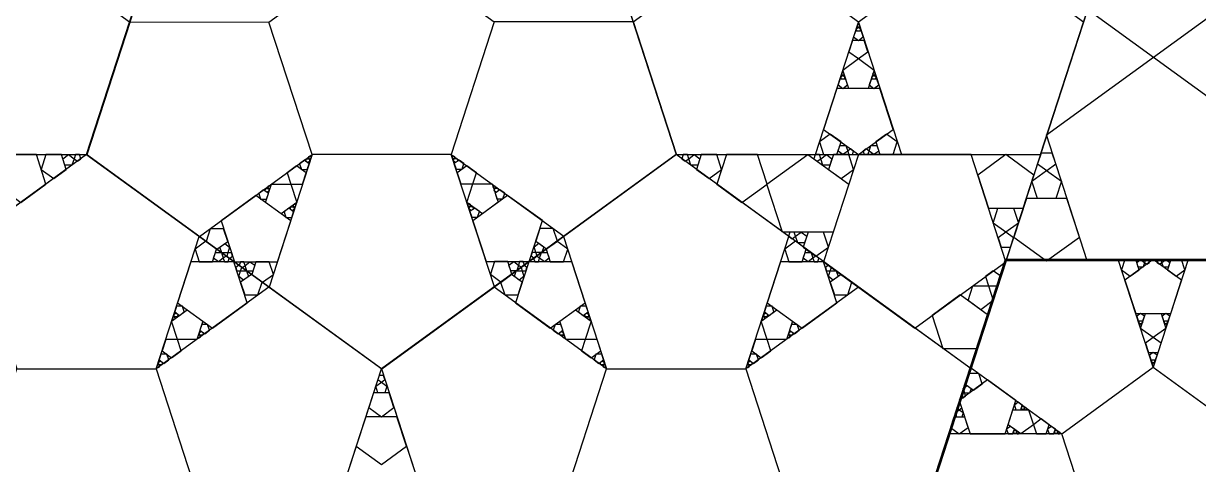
# Model space of a CAD drawing. Header units: inches. Extents: x -578 to 126, y -85 to 118.
# Drawn here: x -303.54 to -282.41, y 31.17 to 39.09 of the extents above; entities that cross this region are included whole.
import ezdxf

# ---------------------------------------------------------------- set-up
doc = ezdxf.new("R2010")
doc.units = ezdxf.units.IN
doc.header["$MEASUREMENT"] = 0
doc.layers.add('drawing', color=7, linetype='Continuous')

msp = doc.modelspace()

# ---------------------------------------------------------------- linework, layer by layer
for points in [[(-293.827, 42.965), (-291.803, 36.735), (-297.103, 32.884), (-302.403, 36.735), (-300.378, 42.965)], [(-297.101, 40.587), (-295.075, 39.118), (-295.846, 36.737), (-298.348, 36.735), (-299.124, 39.114)], [(-301.152, 32.884), (-300.378, 30.504), (-302.403, 29.033), (-304.427, 30.504), (-303.654, 32.884)], [(-293.054, 32.884), (-290.552, 32.884), (-289.778, 30.504), (-291.803, 29.033), (-293.827, 30.504)], [(-281.581, 31.719), (-282.21, 29.784), (-284.244, 29.784), (-284.873, 31.719), (-283.227, 32.914)]]:
    msp.add_lwpolyline(points, close=True)
at = {"layer": 'drawing'}
for points in [[(-297.103, 53.047), (-310.979, 42.965), (-305.679, 26.653), (-288.527, 26.653), (-283.227, 42.965)], [(-297.098, 53.061), (-310.974, 42.98), (-305.674, 26.668), (-288.523, 26.668), (-283.222, 42.98)], [(-300.378, 42.965), (-305.679, 46.816), (-310.979, 42.965), (-308.954, 36.735), (-302.403, 36.735)], [(-300.378, 42.965), (-305.679, 46.816), (-310.979, 42.965), (-308.954, 36.735), (-302.403, 36.735)], [(-291.803, 36.735), (-285.252, 36.735), (-283.227, 42.965), (-288.527, 46.816), (-293.827, 42.965)], [(-291.803, 36.735), (-285.252, 36.735), (-283.227, 42.965), (-288.527, 46.816), (-293.827, 42.965)], [(-300.379, 42.963), (-302.397, 36.73), (-297.093, 32.885), (-291.797, 36.742), (-293.828, 42.97)], [(-305.679, 39.115), (-304.905, 36.735), (-302.403, 36.735), (-301.63, 39.115), (-303.654, 40.585)], [(-290.552, 40.585), (-292.576, 39.115), (-291.803, 36.735), (-289.3, 36.735), (-288.527, 39.115)], [(-288.527, 39.115), (-287.754, 36.735), (-285.252, 36.735), (-284.478, 39.115), (-286.503, 40.585)], [(-284.404, 39.345), (-283.222, 38.487), (-282.041, 39.345), (-282.492, 40.734), (-283.952, 40.734)], [(-299.124, 39.114), (-301.626, 39.111), (-302.397, 36.73), (-300.371, 35.262), (-298.348, 36.735)], [(-295.846, 36.737), (-293.82, 35.269), (-291.797, 36.742), (-292.573, 39.121), (-295.075, 39.118)], [(-288.613, 38.849), (-288.527, 38.787), (-288.441, 38.849), (-288.474, 38.951), (-288.58, 38.951)], [(-288.566, 38.996), (-288.527, 39.024), (-288.488, 38.996), (-288.503, 38.951), (-288.551, 38.951)], [(-288.551, 39.042), (-288.527, 39.024), (-288.503, 39.042), (-288.512, 39.069), (-288.542, 39.069)], [(-288.699, 38.584), (-288.527, 38.459), (-288.355, 38.584), (-288.421, 38.787), (-288.634, 38.787)], [(-288.808, 38.255), (-288.527, 38.459), (-288.246, 38.255), (-288.354, 37.925), (-288.701, 37.925)], [(-285.148, 37.088), (-283.222, 38.487), (-281.297, 37.088), (-282.032, 34.824), (-284.413, 34.824)], [(-288.893, 37.987), (-288.807, 37.925), (-288.721, 37.987), (-288.754, 38.088), (-288.861, 38.088)], [(-288.846, 38.134), (-288.807, 38.162), (-288.769, 38.134), (-288.783, 38.088), (-288.831, 38.088)], [(-288.831, 38.179), (-288.807, 38.162), (-288.784, 38.179), (-288.793, 38.207), (-288.822, 38.207)], [(-288.333, 37.987), (-288.247, 37.925), (-288.161, 37.987), (-288.194, 38.088), (-288.3, 38.088)], [(-288.286, 38.134), (-288.247, 38.162), (-288.208, 38.134), (-288.223, 38.088), (-288.271, 38.088)], [(-288.271, 38.179), (-288.247, 38.162), (-288.223, 38.179), (-288.232, 38.207), (-288.262, 38.207)], [(-289.153, 37.189), (-288.527, 36.735), (-287.902, 37.189), (-288.141, 37.925), (-288.914, 37.925)], [(-289.033, 37.102), (-289.227, 36.962), (-289.153, 36.735), (-288.914, 36.735), (-288.84, 36.962)], [(-287.902, 36.735), (-287.828, 36.962), (-288.021, 37.102), (-288.214, 36.962), (-288.141, 36.735)], [(-288.753, 36.899), (-288.72, 36.797), (-288.807, 36.734), (-288.893, 36.797), (-288.86, 36.899)], [(-288.667, 36.836), (-288.72, 36.797), (-288.699, 36.735), (-288.634, 36.735), (-288.613, 36.797)], [(-288.355, 36.735), (-288.334, 36.797), (-288.388, 36.836), (-288.441, 36.797), (-288.421, 36.735)], [(-288.248, 36.734), (-288.334, 36.797), (-288.301, 36.899), (-288.194, 36.899), (-288.161, 36.797)], [(-285.305, 36.57), (-285.142, 36.452), (-284.98, 36.57), (-285.042, 36.761), (-285.243, 36.761)], [(-302.403, 36.735), (-307.703, 32.884), (-305.679, 26.653), (-299.127, 26.653), (-297.103, 32.884)], [(-302.403, 36.735), (-307.703, 32.884), (-305.679, 26.653), (-299.127, 26.653), (-297.103, 32.884)], [(-301.152, 32.884), (-300.378, 35.264), (-302.403, 36.735), (-304.427, 35.264), (-303.654, 32.884)], [(-303.863, 36.735), (-304.035, 36.204), (-303.584, 35.876), (-303.133, 36.204), (-303.305, 36.735)], [(-303.133, 36.735), (-303.219, 36.47), (-302.993, 36.306), (-302.768, 36.47), (-302.854, 36.735)], [(-302.729, 36.735), (-302.628, 36.662), (-302.666, 36.543), (-302.792, 36.543), (-302.83, 36.662)], [(-302.604, 36.735), (-302.628, 36.662), (-302.566, 36.616), (-302.503, 36.662), (-302.527, 36.735)], [(-298.348, 36.735), (-299.119, 34.354), (-297.093, 32.885), (-295.07, 34.358), (-295.846, 36.737)], [(-298.573, 36.571), (-298.54, 36.469), (-298.434, 36.469), (-298.401, 36.571), (-298.487, 36.633)], [(-298.449, 36.662), (-298.401, 36.662), (-298.386, 36.616), (-298.425, 36.588), (-298.464, 36.616)], [(-298.41, 36.689), (-298.401, 36.662), (-298.372, 36.662), (-298.363, 36.69), (-298.386, 36.707)], [(-297.103, 32.884), (-295.078, 26.653), (-288.527, 26.653), (-286.503, 32.884), (-291.803, 36.735)], [(-297.103, 32.884), (-295.078, 26.653), (-288.527, 26.653), (-286.503, 32.884), (-291.803, 36.735)], [(-295.822, 36.664), (-295.793, 36.664), (-295.784, 36.692), (-295.807, 36.709), (-295.831, 36.692)], [(-295.807, 36.619), (-295.793, 36.664), (-295.745, 36.664), (-295.73, 36.619), (-295.769, 36.591)], [(-295.759, 36.472), (-295.653, 36.472), (-295.62, 36.574), (-295.706, 36.636), (-295.792, 36.574)], [(-290.552, 32.884), (-289.778, 35.264), (-291.803, 36.735), (-293.827, 35.264), (-293.054, 32.884)], [(-291.64, 36.617), (-291.578, 36.662), (-291.602, 36.735), (-291.679, 36.735), (-291.702, 36.662)], [(-291.539, 36.543), (-291.578, 36.662), (-291.477, 36.735), (-291.375, 36.662), (-291.414, 36.543)], [(-291.212, 36.306), (-290.987, 36.47), (-291.073, 36.735), (-291.352, 36.735), (-291.438, 36.47)], [(-290.622, 35.877), (-290.17, 36.204), (-290.343, 36.735), (-290.901, 36.735), (-291.073, 36.204)], [(-289.89, 35.34), (-290.171, 36.204), (-289.435, 36.739), (-288.699, 36.204), (-288.98, 35.34)], [(-289.267, 36.616), (-289.205, 36.662), (-289.228, 36.735), (-289.305, 36.735), (-289.329, 36.662)], [(-289.166, 36.543), (-289.205, 36.662), (-289.103, 36.735), (-289.002, 36.662), (-289.041, 36.543)], [(-287.515, 33.619), (-285.877, 34.809), (-286.503, 36.735), (-288.527, 36.735), (-289.153, 34.809)], [(-287.515, 33.619), (-285.877, 34.809), (-286.503, 36.735), (-288.527, 36.735), (-289.153, 34.809)], [(-288.839, 36.306), (-288.613, 36.469), (-288.699, 36.735), (-288.978, 36.735), (-289.064, 36.469)], [(-285.371, 36.367), (-285.877, 36.735), (-286.383, 36.367), (-286.19, 35.772), (-285.564, 35.772)], [(-298.799, 36.406), (-298.733, 36.204), (-298.52, 36.204), (-298.454, 36.407), (-298.627, 36.532)], [(-295.673, 36.207), (-295.46, 36.207), (-295.394, 36.41), (-295.567, 36.535), (-295.739, 36.41)], [(-285.408, 36.259), (-285.143, 36.452), (-284.877, 36.259), (-284.979, 35.947), (-285.306, 35.947)], [(-299.182, 36.128), (-299.134, 36.128), (-299.119, 36.082), (-299.158, 36.054), (-299.196, 36.082)], [(-299.08, 36.204), (-298.733, 36.204), (-298.625, 35.874), (-298.906, 35.669), (-299.187, 35.873)], [(-299.143, 36.156), (-299.134, 36.128), (-299.105, 36.128), (-299.095, 36.156), (-299.119, 36.173)], [(-295.567, 35.877), (-295.46, 36.207), (-295.113, 36.208), (-295.005, 35.878), (-295.286, 35.673)], [(-295.088, 36.132), (-295.059, 36.132), (-295.05, 36.16), (-295.073, 36.177), (-295.097, 36.16)], [(-295.073, 36.087), (-295.059, 36.132), (-295.011, 36.132), (-294.996, 36.087), (-295.035, 36.059)], [(-299.985, 35.543), (-299.745, 34.808), (-298.972, 34.809), (-298.733, 35.544), (-299.359, 35.998)], [(-299.985, 35.543), (-299.745, 34.808), (-298.972, 34.809), (-298.733, 35.544), (-299.359, 35.998)], [(-299.306, 36.037), (-299.273, 35.936), (-299.167, 35.936), (-299.134, 36.037), (-299.22, 36.1)], [(-295.218, 34.813), (-294.445, 34.813), (-294.207, 35.549), (-294.833, 36.003), (-295.458, 35.548)], [(-295.218, 34.813), (-294.445, 34.813), (-294.207, 35.549), (-294.833, 36.003), (-295.458, 35.548)], [(-295.025, 35.94), (-294.919, 35.94), (-294.886, 36.042), (-294.972, 36.104), (-295.058, 36.041)], [(-285.733, 35.253), (-285.143, 34.824), (-284.552, 35.253), (-284.778, 35.947), (-285.507, 35.947)], [(-298.853, 35.708), (-298.82, 35.607), (-298.713, 35.607), (-298.68, 35.708), (-298.767, 35.771)], [(-298.728, 35.799), (-298.68, 35.799), (-298.665, 35.754), (-298.704, 35.725), (-298.743, 35.754)], [(-298.689, 35.827), (-298.68, 35.799), (-298.651, 35.799), (-298.642, 35.827), (-298.666, 35.844)], [(-295.541, 35.802), (-295.511, 35.802), (-295.502, 35.83), (-295.526, 35.848), (-295.55, 35.83)], [(-295.526, 35.757), (-295.511, 35.802), (-295.464, 35.803), (-295.449, 35.757), (-295.487, 35.729)], [(-295.478, 35.61), (-295.372, 35.61), (-295.339, 35.712), (-295.425, 35.774), (-295.511, 35.712)], [(-285.65, 35.505), (-285.877, 35.34), (-286.104, 35.505), (-286.018, 35.772), (-285.737, 35.772)], [(-299.939, 35.403), (-300.178, 35.402), (-300.251, 35.175), (-300.058, 35.035), (-299.865, 35.175)], [(-293.939, 35.182), (-294.013, 35.409), (-294.252, 35.409), (-294.326, 35.181), (-294.132, 35.041)], [(-289.72, 35.221), (-289.658, 35.267), (-289.682, 35.34), (-289.758, 35.34), (-289.782, 35.267)], [(-289.619, 35.148), (-289.658, 35.267), (-289.557, 35.34), (-289.455, 35.267), (-289.494, 35.148)], [(-289.292, 34.911), (-289.067, 35.074), (-289.153, 35.34), (-289.432, 35.34), (-289.518, 35.074)], [(-285.738, 35.238), (-285.877, 35.34), (-286.017, 35.238), (-285.963, 35.074), (-285.791, 35.074)], [(-300.259, 35.177), (-300.452, 35.037), (-300.378, 34.809), (-300.139, 34.809), (-300.066, 35.037)], [(-299.831, 35.074), (-299.864, 34.972), (-299.971, 34.971), (-300.005, 35.073), (-299.918, 35.137)], [(-294.219, 34.978), (-294.326, 34.977), (-294.359, 35.08), (-294.272, 35.143), (-294.185, 35.08)], [(-293.827, 34.809), (-293.753, 35.037), (-293.947, 35.177), (-294.14, 35.037), (-294.066, 34.809)], [(-289.659, 35.177), (-289.852, 35.037), (-289.778, 34.809), (-289.539, 34.809), (-289.466, 35.037)], [(-299.979, 34.974), (-299.946, 34.872), (-300.032, 34.809), (-300.119, 34.872), (-300.086, 34.974)], [(-299.892, 34.911), (-299.946, 34.872), (-299.925, 34.809), (-299.859, 34.809), (-299.839, 34.872)], [(-299.798, 34.972), (-299.864, 34.972), (-299.884, 34.909), (-299.831, 34.87), (-299.778, 34.909)], [(-294.305, 34.915), (-294.326, 34.977), (-294.392, 34.977), (-294.412, 34.915), (-294.359, 34.876)], [(-294.28, 34.809), (-294.26, 34.872), (-294.313, 34.911), (-294.367, 34.872), (-294.346, 34.809)], [(-294.173, 34.809), (-294.26, 34.872), (-294.227, 34.974), (-294.12, 34.974), (-294.087, 34.872)], [(-289.379, 34.974), (-289.345, 34.872), (-289.432, 34.809), (-289.519, 34.872), (-289.486, 34.974)], [(-289.292, 34.911), (-289.345, 34.872), (-289.325, 34.809), (-289.259, 34.809), (-289.239, 34.872)], [(-299.514, 34.074), (-299.753, 34.809), (-300.526, 34.809), (-300.765, 34.074), (-300.139, 33.619)], [(-299.514, 34.074), (-299.753, 34.809), (-300.526, 34.809), (-300.765, 34.074), (-300.139, 33.619)], [(-299.7, 34.645), (-299.634, 34.645), (-299.613, 34.708), (-299.667, 34.747), (-299.72, 34.708)], [(-299.667, 34.543), (-299.634, 34.645), (-299.526, 34.645), (-299.493, 34.543), (-299.58, 34.48)], [(-299.605, 34.707), (-299.552, 34.745), (-299.573, 34.808), (-299.638, 34.808), (-299.659, 34.745)], [(-299.519, 34.643), (-299.552, 34.745), (-299.465, 34.809), (-299.378, 34.746), (-299.412, 34.643)], [(-299.238, 34.441), (-299.045, 34.581), (-299.119, 34.808), (-299.358, 34.808), (-299.432, 34.581)], [(-295.07, 34.813), (-295.144, 34.585), (-294.95, 34.445), (-294.757, 34.586), (-294.831, 34.813)], [(-294.724, 34.814), (-294.637, 34.751), (-294.67, 34.649), (-294.778, 34.648), (-294.811, 34.75)], [(-294.679, 34.645), (-294.572, 34.645), (-294.539, 34.543), (-294.626, 34.48), (-294.712, 34.543)], [(-293.68, 34.809), (-294.453, 34.809), (-294.692, 34.074), (-294.066, 33.619), (-293.441, 34.074)], [(-293.68, 34.809), (-294.453, 34.809), (-294.692, 34.074), (-294.066, 33.619), (-293.441, 34.074)], [(-294.617, 34.813), (-294.637, 34.751), (-294.584, 34.712), (-294.531, 34.751), (-294.551, 34.813)], [(-294.592, 34.708), (-294.572, 34.645), (-294.506, 34.645), (-294.486, 34.708), (-294.539, 34.747)], [(-288.914, 34.074), (-289.153, 34.809), (-289.926, 34.809), (-290.165, 34.074), (-289.539, 33.619)], [(-288.914, 34.074), (-289.153, 34.809), (-289.926, 34.809), (-290.165, 34.074), (-289.539, 33.619)], [(-289.099, 34.645), (-289.034, 34.645), (-289.013, 34.708), (-289.067, 34.747), (-289.12, 34.708)], [(-289.067, 34.543), (-289.034, 34.645), (-288.926, 34.645), (-288.893, 34.543), (-288.98, 34.48)], [(-280.564, 34.849), (-285.89, 34.849), (-287.536, 29.784), (-283.227, 26.653), (-278.918, 29.784)], [(-287.51, 29.783), (-283.222, 26.668), (-278.935, 29.783), (-280.572, 34.824), (-285.872, 34.824)], [(-287.51, 29.783), (-283.222, 26.668), (-278.935, 29.783), (-280.572, 34.824), (-285.872, 34.824)], [(-283.227, 32.914), (-283.856, 34.849), (-285.89, 34.849), (-286.519, 32.914), (-284.873, 31.719)], [(-286.242, 34.544), (-286.189, 34.38), (-286.016, 34.38), (-285.963, 34.544), (-286.103, 34.645)], [(-283.736, 34.849), (-283.796, 34.664), (-283.639, 34.55), (-283.481, 34.664), (-283.541, 34.849)], [(-282.719, 34.48), (-283.227, 34.849), (-283.736, 34.48), (-283.541, 33.882), (-282.913, 33.882)], [(-283.454, 34.85), (-283.384, 34.798), (-283.411, 34.715), (-283.498, 34.715), (-283.525, 34.798)], [(-283.367, 34.849), (-283.384, 34.798), (-283.34, 34.767), (-283.297, 34.798), (-283.314, 34.849)], [(-281.581, 31.719), (-279.936, 32.914), (-280.564, 34.849), (-282.598, 34.849), (-283.227, 32.914)], [(-283.114, 34.767), (-283.071, 34.798), (-283.087, 34.849), (-283.141, 34.849), (-283.157, 34.798)], [(-283.044, 34.715), (-283.071, 34.798), (-283, 34.85), (-282.929, 34.798), (-282.956, 34.715)], [(-282.816, 34.55), (-282.659, 34.664), (-282.719, 34.849), (-282.913, 34.849), (-282.973, 34.664)], [(-299.56, 34.214), (-299.321, 34.214), (-299.247, 34.442), (-299.44, 34.582), (-299.633, 34.442)], [(-294.959, 34.442), (-294.885, 34.214), (-294.646, 34.214), (-294.572, 34.442), (-294.766, 34.582)], [(-288.959, 34.214), (-288.72, 34.214), (-288.647, 34.442), (-288.84, 34.582), (-289.033, 34.442)], [(-300.378, 30.504), (-297.876, 30.504), (-297.103, 32.884), (-299.127, 34.355), (-301.152, 32.884)], [(-293.054, 32.884), (-295.078, 34.355), (-297.103, 32.884), (-296.33, 30.504), (-293.827, 30.504)], [(-289.778, 30.504), (-287.276, 30.504), (-286.503, 32.884), (-288.527, 34.355), (-290.552, 32.884)], [(-286.47, 34.38), (-286.189, 34.38), (-286.102, 34.113), (-286.329, 33.948), (-286.557, 34.113)], [(-300.646, 33.91), (-300.679, 34.011), (-300.785, 34.011), (-300.818, 33.91), (-300.732, 33.847)], [(-293.42, 34.011), (-293.527, 34.011), (-293.56, 33.91), (-293.473, 33.847), (-293.387, 33.91)], [(-290.046, 33.91), (-290.079, 34.011), (-290.185, 34.011), (-290.218, 33.91), (-290.132, 33.847)], [(-287.202, 33.847), (-287.009, 33.252), (-286.383, 33.252), (-286.19, 33.847), (-286.696, 34.214)], [(-300.419, 33.414), (-300.766, 33.414), (-300.874, 33.745), (-300.593, 33.949), (-300.312, 33.745)], [(-300.809, 33.791), (-300.819, 33.819), (-300.848, 33.819), (-300.857, 33.791), (-300.833, 33.774)], [(-300.771, 33.819), (-300.819, 33.819), (-300.833, 33.865), (-300.795, 33.893), (-300.756, 33.865)], [(-293.332, 33.745), (-293.439, 33.414), (-293.787, 33.414), (-293.894, 33.745), (-293.613, 33.949)], [(-293.372, 33.865), (-293.387, 33.819), (-293.435, 33.819), (-293.45, 33.865), (-293.411, 33.893)], [(-293.358, 33.819), (-293.387, 33.819), (-293.396, 33.791), (-293.372, 33.774), (-293.349, 33.791)], [(-289.819, 33.414), (-290.166, 33.414), (-290.274, 33.745), (-289.993, 33.949), (-289.712, 33.745)], [(-290.209, 33.791), (-290.218, 33.819), (-290.248, 33.819), (-290.257, 33.791), (-290.233, 33.774)], [(-290.171, 33.819), (-290.218, 33.819), (-290.233, 33.865), (-290.194, 33.893), (-290.156, 33.865)], [(-283.385, 33.831), (-283.455, 33.882), (-283.525, 33.831), (-283.498, 33.749), (-283.412, 33.749)], [(-282.999, 33.613), (-283.227, 33.447), (-283.456, 33.613), (-283.368, 33.882), (-283.086, 33.882)], [(-282.929, 33.831), (-282.999, 33.882), (-283.069, 33.831), (-283.043, 33.749), (-282.956, 33.749)], [(-300.193, 33.581), (-300.226, 33.682), (-300.332, 33.682), (-300.365, 33.581), (-300.279, 33.518)], [(-293.874, 33.682), (-293.98, 33.682), (-294.013, 33.581), (-293.927, 33.518), (-293.841, 33.581)], [(-289.593, 33.581), (-289.626, 33.682), (-289.732, 33.682), (-289.765, 33.581), (-289.679, 33.518)], [(-283.423, 33.712), (-283.455, 33.689), (-283.486, 33.712), (-283.474, 33.749), (-283.435, 33.749)], [(-283.436, 33.675), (-283.455, 33.689), (-283.474, 33.675), (-283.467, 33.652), (-283.443, 33.652)], [(-282.968, 33.712), (-282.999, 33.689), (-283.031, 33.712), (-283.019, 33.749), (-282.98, 33.749)], [(-282.98, 33.675), (-282.999, 33.689), (-283.019, 33.675), (-283.011, 33.652), (-282.987, 33.652)], [(-300.701, 33.212), (-300.766, 33.414), (-300.979, 33.414), (-301.045, 33.212), (-300.873, 33.086)], [(-300.356, 33.462), (-300.365, 33.49), (-300.395, 33.49), (-300.404, 33.462), (-300.38, 33.445)], [(-300.317, 33.49), (-300.365, 33.49), (-300.38, 33.535), (-300.341, 33.563), (-300.303, 33.535)], [(-293.826, 33.535), (-293.84, 33.49), (-293.888, 33.49), (-293.903, 33.535), (-293.864, 33.563)], [(-293.811, 33.49), (-293.84, 33.49), (-293.849, 33.462), (-293.826, 33.445), (-293.802, 33.462)], [(-293.226, 33.414), (-293.439, 33.414), (-293.505, 33.212), (-293.333, 33.086), (-293.16, 33.212)], [(-290.1, 33.212), (-290.166, 33.414), (-290.379, 33.414), (-290.445, 33.212), (-290.273, 33.086)], [(-289.756, 33.462), (-289.765, 33.49), (-289.794, 33.49), (-289.804, 33.462), (-289.78, 33.445)], [(-289.717, 33.49), (-289.765, 33.49), (-289.78, 33.535), (-289.741, 33.563), (-289.703, 33.535)], [(-283.087, 33.346), (-283.227, 33.447), (-283.367, 33.346), (-283.314, 33.181), (-283.141, 33.181)], [(-283.157, 33.13), (-283.227, 33.181), (-283.297, 33.13), (-283.27, 33.048), (-283.184, 33.048)], [(-301.09, 32.929), (-301.099, 32.957), (-301.128, 32.957), (-301.137, 32.929), (-301.113, 32.912)], [(-301.051, 32.957), (-301.099, 32.957), (-301.113, 33.002), (-301.075, 33.031), (-301.036, 33.002)], [(-300.926, 33.048), (-300.959, 33.149), (-301.066, 33.149), (-301.098, 33.048), (-301.012, 32.985)], [(-293.14, 33.149), (-293.247, 33.149), (-293.279, 33.048), (-293.193, 32.985), (-293.107, 33.048)], [(-293.092, 33.002), (-293.107, 32.957), (-293.155, 32.957), (-293.17, 33.002), (-293.131, 33.031)], [(-293.078, 32.957), (-293.107, 32.957), (-293.116, 32.929), (-293.092, 32.912), (-293.069, 32.929)], [(-290.489, 32.929), (-290.499, 32.957), (-290.528, 32.957), (-290.537, 32.929), (-290.513, 32.912)], [(-290.451, 32.957), (-290.499, 32.957), (-290.513, 33.002), (-290.475, 33.031), (-290.436, 33.002)], [(-290.326, 33.048), (-290.359, 33.149), (-290.465, 33.149), (-290.498, 33.048), (-290.412, 32.985)], [(-283.196, 33.011), (-283.227, 32.988), (-283.259, 33.011), (-283.247, 33.048), (-283.208, 33.048)], [(-283.208, 32.974), (-283.227, 32.988), (-283.246, 32.974), (-283.239, 32.951), (-283.215, 32.951)], [(-297.165, 32.693), (-297.103, 32.648), (-297.041, 32.693), (-297.064, 32.766), (-297.141, 32.766)], [(-286.302, 32.616), (-286.362, 32.8), (-286.556, 32.8), (-286.616, 32.616), (-286.459, 32.501)], [(-297.204, 32.574), (-297.103, 32.648), (-297.002, 32.574), (-297.04, 32.455), (-297.165, 32.455)], [(-286.204, 32.686), (-286.713, 32.317), (-286.519, 31.719), (-285.89, 31.719), (-285.696, 32.317)], [(-286.204, 32.686), (-286.713, 32.317), (-286.519, 31.719), (-285.89, 31.719), (-285.696, 32.317)], [(-286.529, 32.45), (-286.616, 32.45), (-286.643, 32.533), (-286.573, 32.584), (-286.502, 32.533)], [(-297.328, 32.19), (-297.103, 32.026), (-296.877, 32.19), (-296.963, 32.455), (-297.242, 32.455)], [(-286.6, 32.399), (-286.616, 32.45), (-286.67, 32.45), (-286.686, 32.399), (-286.643, 32.367)], [(-286.784, 32.101), (-286.713, 32.152), (-286.642, 32.101), (-286.669, 32.018), (-286.757, 32.018)], [(-286.756, 32.183), (-286.713, 32.152), (-286.67, 32.183), (-286.686, 32.234), (-286.74, 32.234)], [(-285.467, 32.152), (-285.38, 31.883), (-285.608, 31.717), (-285.837, 31.883), (-285.749, 32.152)], [(-285.653, 32.285), (-285.723, 32.234), (-285.696, 32.152), (-285.609, 32.152), (-285.583, 32.234)], [(-285.551, 32.212), (-285.539, 32.175), (-285.57, 32.152), (-285.602, 32.175), (-285.59, 32.212)], [(-285.52, 32.189), (-285.539, 32.175), (-285.532, 32.152), (-285.508, 32.152), (-285.5, 32.175)], [(-297.554, 31.496), (-297.103, 31.168), (-296.652, 31.496), (-296.824, 32.026), (-297.382, 32.026)], [(-286.87, 31.833), (-286.713, 31.719), (-286.556, 31.833), (-286.616, 32.018), (-286.81, 32.018)], [(-285.24, 31.985), (-285.38, 31.883), (-285.326, 31.719), (-285.153, 31.719), (-285.1, 31.883)], [(-284.873, 31.719), (-286.907, 31.719), (-287.536, 29.784), (-285.89, 28.588), (-284.244, 29.784)], [(-285.793, 31.852), (-285.863, 31.801), (-285.837, 31.719), (-285.75, 31.719), (-285.723, 31.801)], [(-285.692, 31.778), (-285.68, 31.741), (-285.711, 31.719), (-285.743, 31.741), (-285.731, 31.778)], [(-285.66, 31.755), (-285.68, 31.741), (-285.672, 31.719), (-285.649, 31.719), (-285.641, 31.741)], [(-285.056, 31.852), (-285.126, 31.801), (-285.1, 31.719), (-285.013, 31.719), (-284.986, 31.801)], [(-284.955, 31.778), (-284.943, 31.741), (-284.974, 31.719), (-285.006, 31.741), (-284.994, 31.778)], [(-284.923, 31.755), (-284.943, 31.741), (-284.935, 31.719), (-284.912, 31.719), (-284.904, 31.741)]]:
    msp.add_lwpolyline(points, close=True, dxfattribs=at)

doc.saveas('drawing.dxf')
